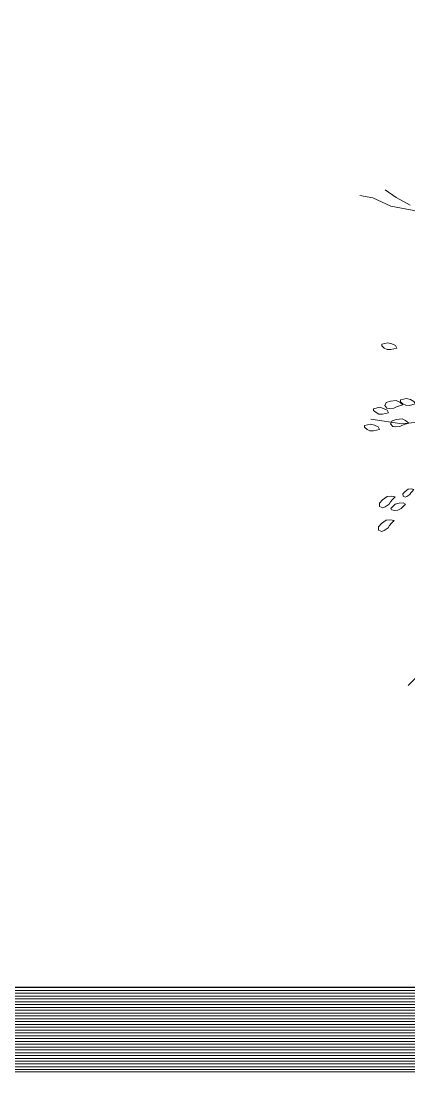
# Model space of a CAD drawing. Header units: millimetres. Extents: x 935 to 13922, y 3203 to 7816.
# Drawn here: x 2220 to 2357, y 5741.2 to 6112.6 of the extents above; entities that cross this region are included whole.
import ezdxf

# ---------------------------------------------------------------- set-up
doc = ezdxf.new("R2010")
doc.units = ezdxf.units.MM
doc.layers.get('0').update_dxf_attribs({"lineweight": 20})
for name, color, linetype, lineweight in [('ALBERO', 94, 'Continuous', 5), ('ALBERO_rami', 33, 'Continuous', 5), ('campiture', 253, 'Continuous', 0), ('PALMA_pianta - trees palm', 74, 'Continuous', 5)]:
    doc.layers.add(name, color=color, linetype=linetype, lineweight=lineweight)

msp = doc.modelspace()

# ---------------------------------------------------------------- hatches: boundary and pattern name
at = {"layer": 'campiture'}
h = msp.add_hatch(dxfattribs=at)
h.set_pattern_fill('_USER', color=256, pattern_type=0)
h.set_pattern_definition([(0, (0, 0), (0, 1), [])])
h.paths.add_polyline_path([(1224.07, 5771.18), (2604.07, 5771.18), (2604.07, 7313.95), (2054.07, 7313.95), (2054.07, 7343.95), (2634.07, 7343.95), (2634.07, 5741.18), (1194.07, 5741.18), (1194.07, 7343.95), (1923.65, 7343.95), (1923.65, 7313.95), (1224.07, 7313.95), (1224.07, 6125.18), (1684.07, 6125.18), (1684.07, 6125.18), (1224.07, 6125.18)])

# ---------------------------------------------------------------- linework, layer by layer
for p, q in [((1224.07, 5771.18), (2604.07, 5771.18)), ((1194.07, 5741.18), (2634.07, 5741.18))]:
    msp.add_line(p, q)
at = {"layer": 'ALBERO'}
for p, q in [((1224.07, 5771.18), (2604.07, 5771.18)), ((1194.07, 5741.18), (2634.07, 5741.18))]:
    msp.add_line(p, q, dxfattribs=at)
at = {"layer": 'ALBERO_rami', "linetype": 'Continuous'}
for points in [[(2391.21, 6011.34), (2392.25, 6011.65), (2392.15, 6012.55), (2384.39, 6016.25), (2382.91, 6021.13), (2381.89, 6026.05), (2379.15, 6033.99), (2374.31, 6036.19), (2369.42, 6038.84), (2366.34, 6041.7), (2361.86, 6044.85), (2358.08, 6045.8), (2350.58, 6047.23), (2344.28, 6050.18), (2339.59, 6051.02)], [(2348.55, 6052.96), (2352.53, 6050.21), (2357.42, 6047.56)], [(2343.55, 5971.97), (2354.53, 5970.26), (2360.28, 5970.86)], [(2361.03, 5882.13), (2356.75, 5877.75)]]:
    msp.add_lwpolyline(points, dxfattribs=at)
at = {"layer": 'PALMA_pianta - trees palm', "color": 95}
for points in [[(2352.69, 5997.01), (2350.54, 5996.52), (2349.28, 5996.52), (2348.27, 5997.03), (2347.39, 5997.79), (2347.39, 5998.42), (2349.54, 5998.92), (2350.93, 5998.53), (2352.19, 5997.9)], [(2352.6, 5976.26), (2351.71, 5975.76), (2350.07, 5975.64), (2349.19, 5975.77), (2348.43, 5976.79), (2348.94, 5977.79), (2350.46, 5978.29), (2352.48, 5978.54), (2353.74, 5977.9), (2354.87, 5977.01), (2353.6, 5976.58)], [(2359.25, 5977.3), (2357.1, 5976.8), (2355.84, 5976.81), (2354.83, 5977.32), (2353.95, 5978.08), (2353.95, 5978.71), (2356.1, 5979.21), (2357.49, 5978.82), (2358.75, 5978.19)], [(2349.81, 5974.2), (2347.66, 5973.71), (2346.4, 5973.71), (2345.39, 5974.22), (2344.51, 5974.98), (2344.51, 5975.61), (2346.66, 5976.11), (2348.05, 5975.73), (2349.31, 5975.09)], [(2346.61, 5968.29), (2344.46, 5967.79), (2343.2, 5967.79), (2342.19, 5968.3), (2341.31, 5969.06), (2341.31, 5969.7), (2343.46, 5970.19), (2344.85, 5969.81), (2346.11, 5969.17)], [(2354.67, 5969.8), (2353.78, 5969.3), (2352.14, 5969.18), (2351.26, 5969.31), (2350.51, 5970.32), (2351.02, 5971.33), (2352.53, 5971.83), (2354.55, 5972.07), (2355.81, 5971.44), (2356.95, 5970.55), (2355.67, 5970.11)], [(2357.61, 5945.85), (2357.25, 5945.24), (2356.29, 5944.59), (2355.71, 5944.36), (2354.9, 5944.71), (2354.86, 5945.5), (2355.6, 5946.33), (2356.74, 5947.19), (2357.73, 5947.24), (2358.72, 5947.1), (2358.11, 5946.39)], [(2350.49, 5942.7), (2349.97, 5941.82), (2348.61, 5940.89), (2347.78, 5940.56), (2346.62, 5941.07), (2346.56, 5942.19), (2347.62, 5943.38), (2349.25, 5944.61), (2350.66, 5944.69), (2352.09, 5944.48), (2351.2, 5943.47)], [(2355.83, 5941.82), (2354.22, 5940.31), (2353.12, 5939.69), (2352, 5939.62), (2350.85, 5939.84), (2350.54, 5940.39), (2352.15, 5941.89), (2353.54, 5942.26), (2354.95, 5942.33)], [(2350.16, 5934.35), (2349.64, 5933.47), (2348.28, 5932.54), (2347.45, 5932.22), (2346.29, 5932.72), (2346.23, 5933.84), (2347.29, 5935.04), (2348.92, 5936.26), (2350.33, 5936.34), (2351.75, 5936.13), (2350.87, 5935.12)]]:
    msp.add_lwpolyline(points, close=True, dxfattribs=at)

doc.saveas('drawing.dxf')
